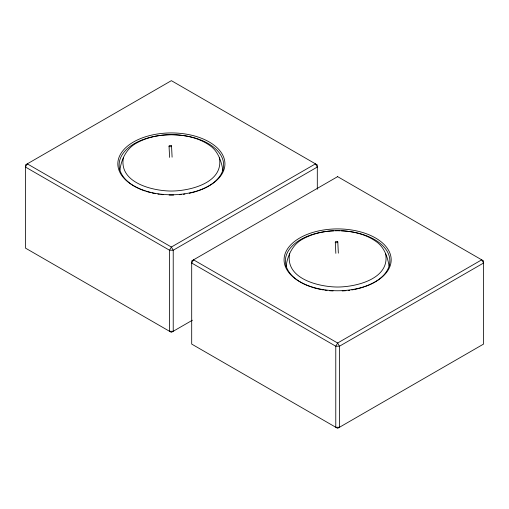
<?xml version="1.0" encoding="UTF-8"?>
<svg xmlns="http://www.w3.org/2000/svg" width="509" height="509" viewBox="0 0 509 509"><rect width="100%" height="100%" fill="white"/><g stroke="black" fill="none" stroke-linecap="round" stroke-linejoin="round"><path stroke-width="0.76" d="M119.933 170C121.358 159.043 126.665 148.164 136.832 142.902C147.381 137.118 159.438 134.815 171.374 134.637C185.677 134.898 200.629 138.003 211.986 147.177C218.775 153.082 221.587 162.104 222.942 170.725M123.471 157.345C118.279 182.661 152.509 190.964 171.374 191.047C190.245 190.964 224.475 182.661 219.284 157.345M286.058 266.71C287.426 255.518 292.656 244.256 303.078 238.88C313.627 233.097 325.684 230.793 337.626 230.622C351.923 230.882 366.874 233.987 378.232 243.156C384.829 248.895 387.686 257.599 389.067 265.978M289.716 253.323C284.525 278.646 318.755 286.949 337.626 287.031C356.491 286.949 390.721 278.646 385.529 253.323M192.434 320.193L171.374 332.352L25.45 248.099L25.45 164.916L171.374 80.664L317.304 164.916L317.304 189.297M337.785 241.94A1.253 0.687 -7.3 0 1 335.908 242.698A1.253 0.687 -7.3 0 1 335.921 241.501A1.253 0.687 -7.3 0 1 337.785 241.94L338.345 253.145M335.291 242.157L335.845 253.361M171.539 145.956A1.253 0.687 -7.3 0 1 169.662 146.719A1.253 0.687 -7.3 0 1 169.675 145.523A1.253 0.687 -7.3 0 1 171.539 145.956L172.099 157.166M169.045 146.172L169.599 157.383M145.256 191.04A52.249 30.165 0 0 1 131.354 145.529A52.249 30.165 0 0 1 211.4 145.529A52.249 30.165 0 0 1 197.498 191.04M196.843 191.257A52.249 30.165 0 0 1 192.071 192.612M191.371 192.784A52.249 30.165 0 0 1 189.246 193.261M184.901 194.056A52.249 30.165 0 0 1 183.425 194.266M181.198 194.546A52.249 30.165 0 0 1 179.696 194.699M173.652 195.055A52.249 30.165 0 0 1 169.103 195.055M163.058 194.699A52.249 30.165 0 0 1 160.812 194.457M159.323 194.266A52.249 30.165 0 0 1 157.854 194.056M155.665 193.687A52.249 30.165 0 0 1 152.089 192.949M150.683 192.612A52.249 30.165 0 0 1 146.579 191.467M341.418 230.812A52.249 30.165 0 0 1 388.45 253.915A52.249 30.165 0 0 1 364.482 286.771M363.744 287.019A52.249 30.165 0 0 1 354.779 289.392M353.335 289.666A52.249 30.165 0 0 1 351.878 289.92M349.677 290.251A52.249 30.165 0 0 1 348.188 290.442M345.942 290.677A52.249 30.165 0 0 1 342.175 290.944M333.071 290.944A52.249 30.165 0 0 1 329.304 290.677M327.058 290.442A52.249 30.165 0 0 1 324.837 290.143M323.368 289.92A52.249 30.165 0 0 1 321.911 289.666M320.466 289.392A52.249 30.165 0 0 1 311.502 287.019M310.764 286.771A52.249 30.165 0 0 1 286.796 253.915A52.249 30.165 0 0 1 333.828 230.812M335.348 230.762A52.249 30.165 0 0 1 339.897 230.762M27.295 163.853L25.45 167.047L169.529 250.231L173.225 250.231L317.304 167.047L315.459 163.853L171.374 247.037L169.529 250.231L169.529 331.283L173.225 331.283L173.225 250.231L171.374 247.037L27.295 163.853M193.541 259.832L191.696 263.032L335.775 346.215L339.471 346.215L483.55 263.032L481.705 259.832L337.626 343.015L335.775 346.215L335.775 427.267L339.471 427.267L339.471 346.215L337.626 343.015L193.541 259.832M337.626 176.648L191.696 260.901L191.696 344.084L337.626 428.336L483.55 344.084L483.55 260.901L337.626 176.648M138.772 188.381A53.553 30.922 0 0 0 224.475 167.887A53.553 30.922 0 0 0 150.88 135.286A53.553 30.922 0 0 0 138.772 188.381M305.018 284.359A53.553 30.922 0 0 0 390.721 263.866A53.553 30.922 0 0 0 317.126 231.264A53.553 30.922 0 0 0 305.018 284.359"/></g></svg>
